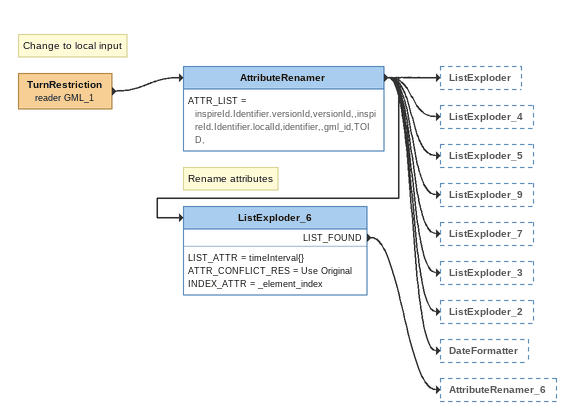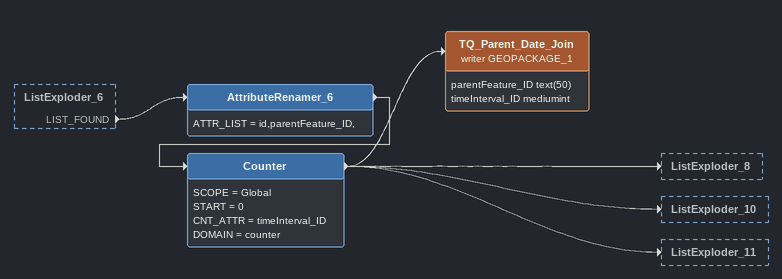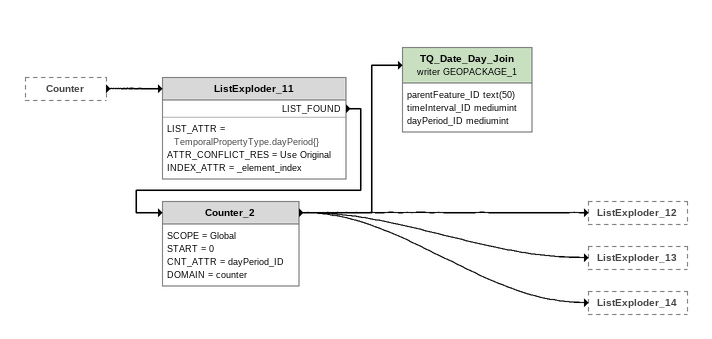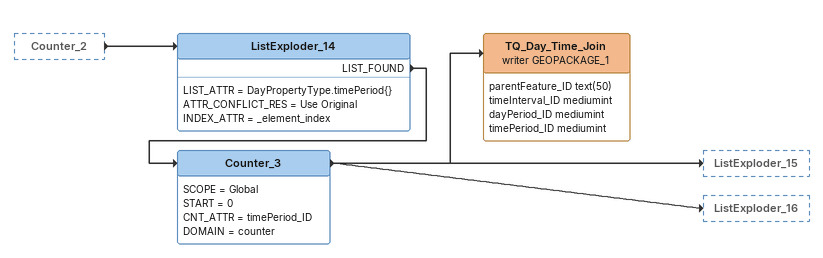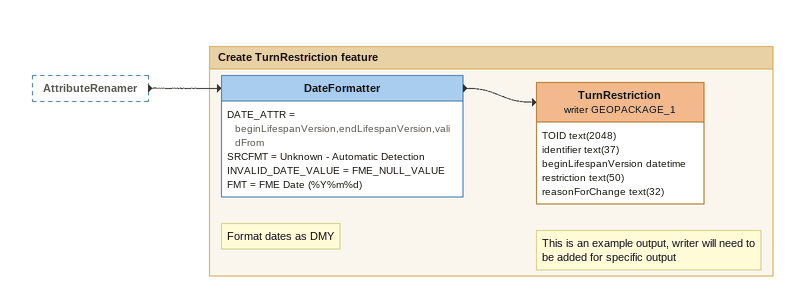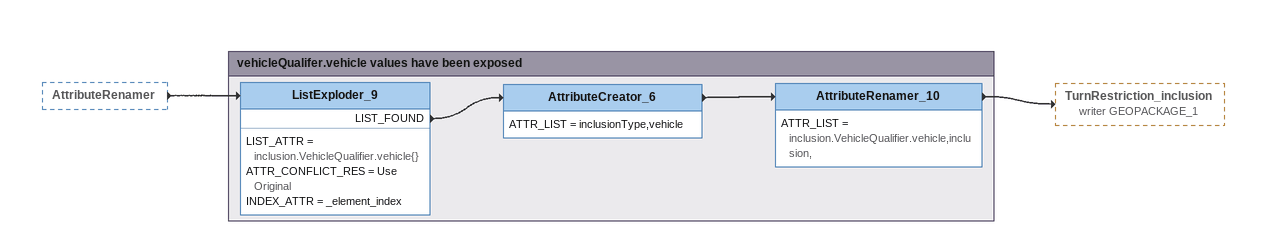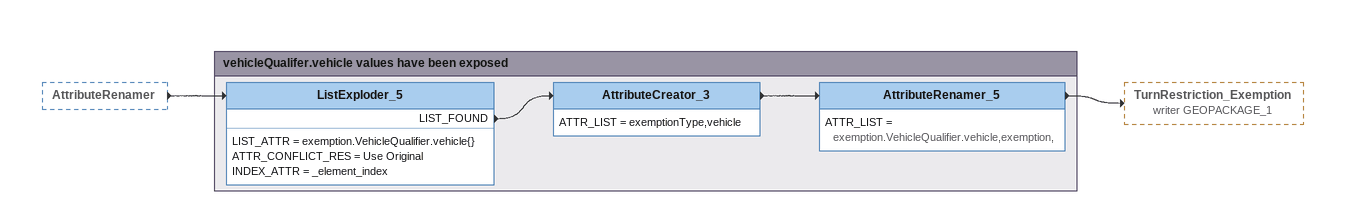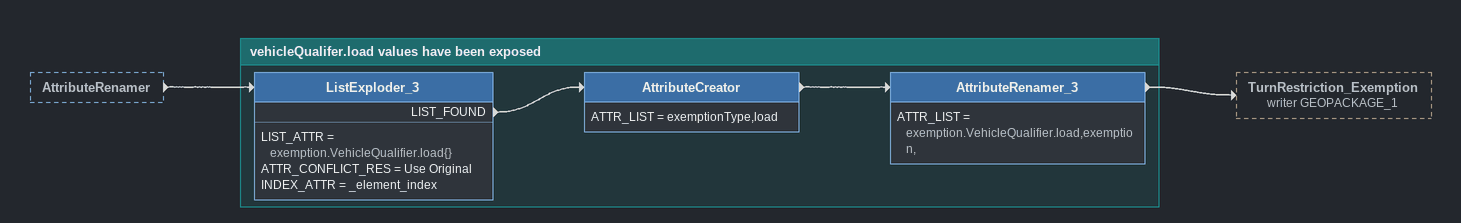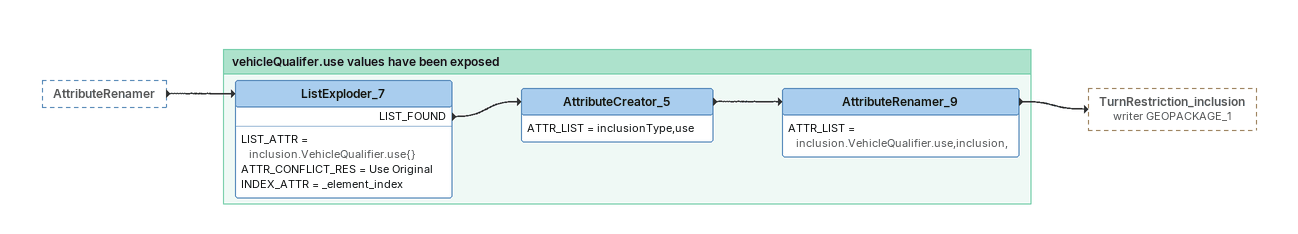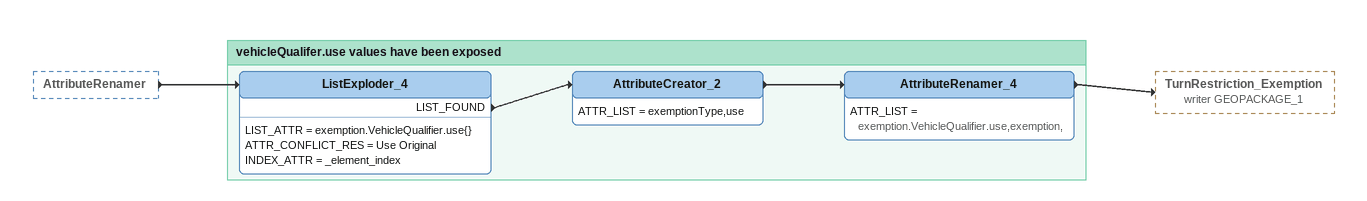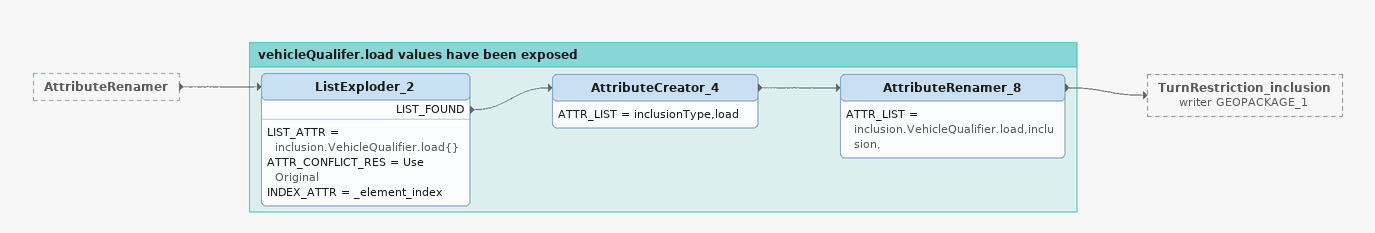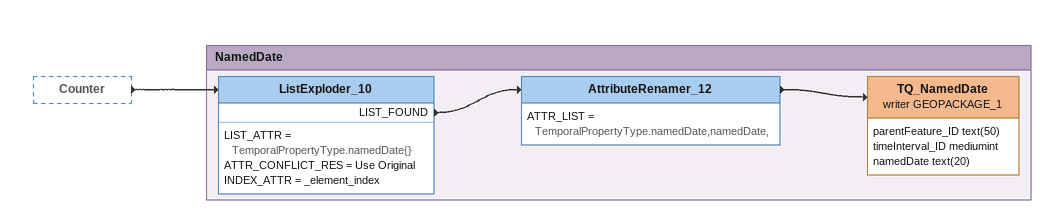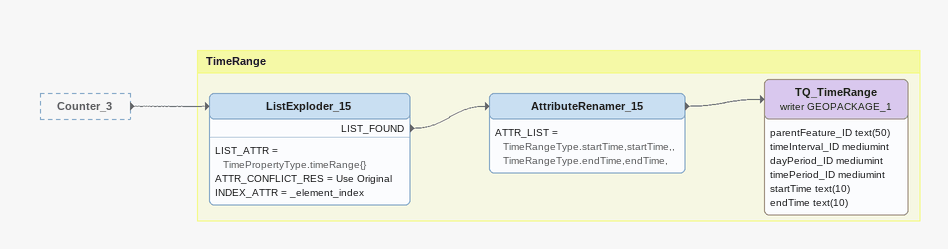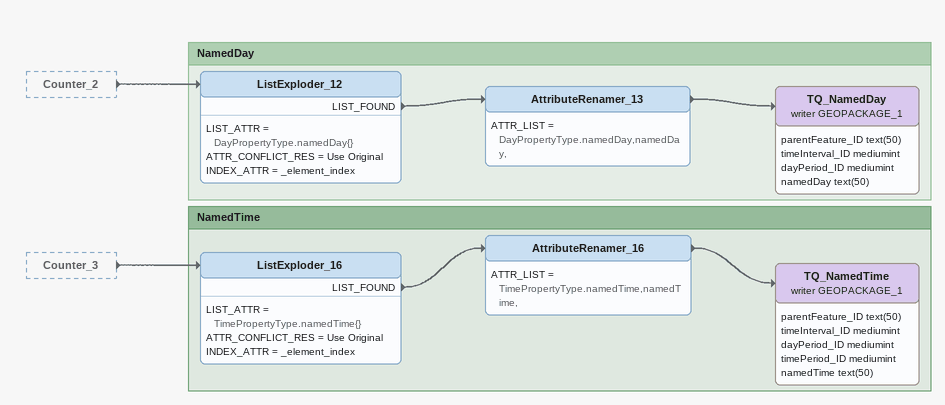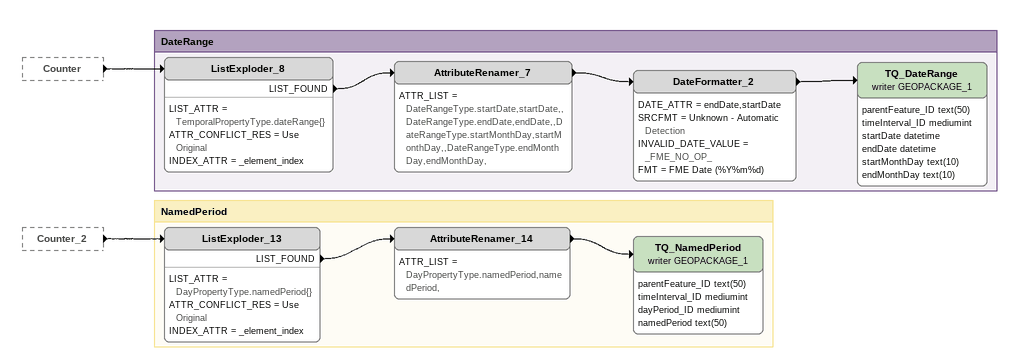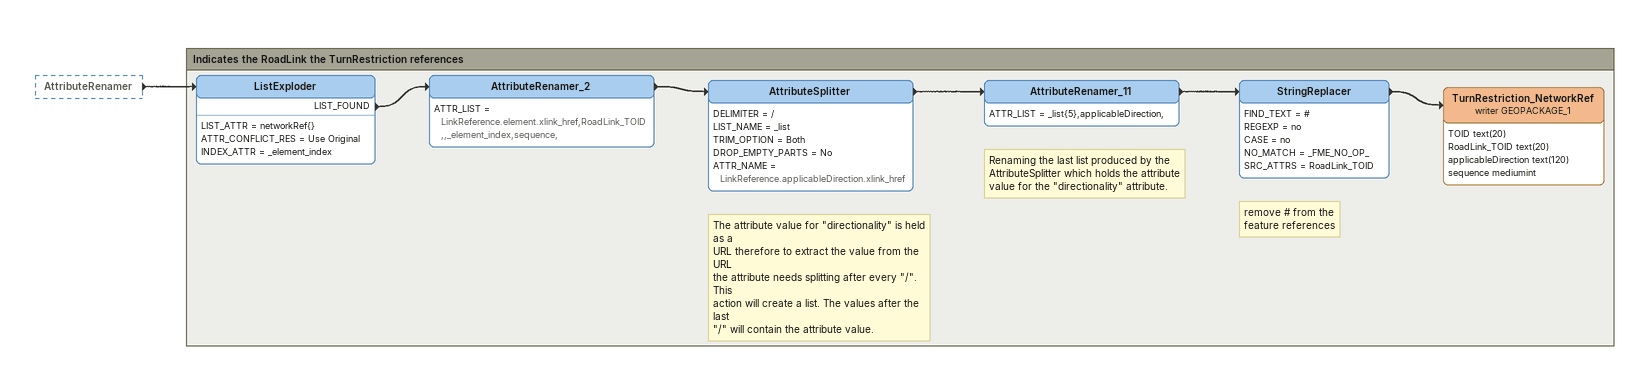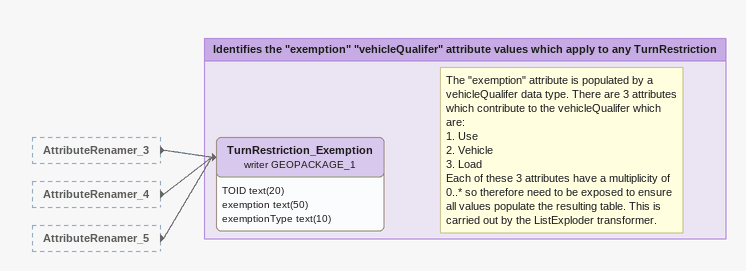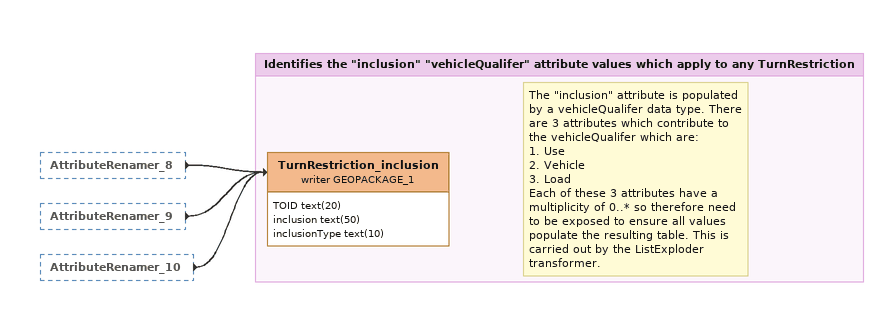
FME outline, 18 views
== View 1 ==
Note: Change to local input
TurnRestriction (reader GML_1)
    -> AttributeRenamer
Note: Rename attributes
AttributeRenamer
    ATTR_LIST = inspireId.Identifier.versionId,versionId,,inspireId.Identifier.localId,identifier,,gml_id,TOID,
    -> ListExploder
    -> ListExploder_4
    -> ListExploder_5
    -> ListExploder_9
    -> ListExploder_7
    -> ListExploder_3
    -> ListExploder_2
    -> DateFormatter
    -> ListExploder_6
ListExploder_6
    LIST_ATTR = timeInterval{}
    ATTR_CONFLICT_RES = Use Original
    INDEX_ATTR = _element_index
    LIST_FOUND -> AttributeRenamer_6

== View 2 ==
ListExploder_6 [outside]
    LIST_FOUND -> AttributeRenamer_6
AttributeRenamer_6
    ATTR_LIST = id,parentFeature_ID,
    -> Counter
Counter
    SCOPE = Global
    START = 0
    CNT_ATTR = timeInterval_ID
    DOMAIN = counter
    -> ListExploder_8
    -> TQ_Parent_Date_Join (writer GEOPACKAGE_1)
    -> ListExploder_10
    -> ListExploder_11
TQ_Parent_Date_Join (writer GEOPACKAGE_1)
    attributes: parentFeature_ID text(50), timeInterval_ID mediumint

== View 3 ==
Counter [outside]
    -> ListExploder_11
ListExploder_11
    LIST_ATTR = TemporalPropertyType.dayPeriod{}
    ATTR_CONFLICT_RES = Use Original
    INDEX_ATTR = _element_index
    LIST_FOUND -> Counter_2
Counter_2
    SCOPE = Global
    START = 0
    CNT_ATTR = dayPeriod_ID
    DOMAIN = counter
    -> ListExploder_12
    -> ListExploder_13
    -> ListExploder_14
    -> TQ_Date_Day_Join (writer GEOPACKAGE_1)
TQ_Date_Day_Join (writer GEOPACKAGE_1)
    attributes: parentFeature_ID text(50), timeInterval_ID mediumint, dayPeriod_ID mediumint

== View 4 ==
Counter_2 [outside]
    -> ListExploder_14
ListExploder_14
    LIST_ATTR = DayPropertyType.timePeriod{}
    ATTR_CONFLICT_RES = Use Original
    INDEX_ATTR = _element_index
    LIST_FOUND -> Counter_3
Counter_3
    SCOPE = Global
    START = 0
    CNT_ATTR = timePeriod_ID
    DOMAIN = counter
    -> ListExploder_15
    -> ListExploder_16
    -> TQ_Day_Time_Join (writer GEOPACKAGE_1)
TQ_Day_Time_Join (writer GEOPACKAGE_1)
    attributes: parentFeature_ID text(50), timeInterval_ID mediumint, dayPeriod_ID mediumint, timePeriod_ID mediumint

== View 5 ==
AttributeRenamer [outside]
    -> DateFormatter

Bookmark: Create TurnRestriction feature
Note: Format dates as DMY
DateFormatter
    DATE_ATTR = beginLifespanVersion,endLifespanVersion,validFrom
    SRCFMT = Unknown - Automatic Detection
    INVALID_DATE_VALUE = FME_NULL_VALUE
    FMT = FME Date (%Y%m%d)
    -> TurnRestriction (writer GEOPACKAGE_1)
Note: This is an example output, writer will need to be added for specific output
TurnRestriction (writer GEOPACKAGE_1)
    attributes: TOID text(2048), identifier text(37), beginLifespanVersion datetime, restriction text(50), reasonForChange text(32)

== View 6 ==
AttributeRenamer [outside]
    -> ListExploder_9

Bookmark: vehicleQualifer.vehicle values have been exposed
ListExploder_9
    LIST_ATTR = inclusion.VehicleQualifier.vehicle{}
    ATTR_CONFLICT_RES = Use Original
    INDEX_ATTR = _element_index
    LIST_FOUND -> AttributeCreator_6
AttributeCreator_6
    ATTR_LIST = inclusionType,vehicle
    -> AttributeRenamer_10
AttributeRenamer_10
    ATTR_LIST = inclusion.VehicleQualifier.vehicle,inclusion,
    -> TurnRestriction_inclusion (writer GEOPACKAGE_1)

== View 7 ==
AttributeRenamer [outside]
    -> ListExploder_5

Bookmark: vehicleQualifer.vehicle values have been exposed
ListExploder_5
    LIST_ATTR = exemption.VehicleQualifier.vehicle{}
    ATTR_CONFLICT_RES = Use Original
    INDEX_ATTR = _element_index
    LIST_FOUND -> AttributeCreator_3
AttributeCreator_3
    ATTR_LIST = exemptionType,vehicle
    -> AttributeRenamer_5
AttributeRenamer_5
    ATTR_LIST = exemption.VehicleQualifier.vehicle,exemption,
    -> TurnRestriction_Exemption (writer GEOPACKAGE_1)

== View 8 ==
AttributeRenamer [outside]
    -> ListExploder_3

Bookmark: vehicleQualifer.load values have been exposed
ListExploder_3
    LIST_ATTR = exemption.VehicleQualifier.load{}
    ATTR_CONFLICT_RES = Use Original
    INDEX_ATTR = _element_index
    LIST_FOUND -> AttributeCreator
AttributeCreator
    ATTR_LIST = exemptionType,load
    -> AttributeRenamer_3
AttributeRenamer_3
    ATTR_LIST = exemption.VehicleQualifier.load,exemption,
    -> TurnRestriction_Exemption (writer GEOPACKAGE_1)

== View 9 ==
AttributeRenamer [outside]
    -> ListExploder_7

Bookmark: vehicleQualifer.use values have been exposed
ListExploder_7
    LIST_ATTR = inclusion.VehicleQualifier.use{}
    ATTR_CONFLICT_RES = Use Original
    INDEX_ATTR = _element_index
    LIST_FOUND -> AttributeCreator_5
AttributeCreator_5
    ATTR_LIST = inclusionType,use
    -> AttributeRenamer_9
AttributeRenamer_9
    ATTR_LIST = inclusion.VehicleQualifier.use,inclusion,
    -> TurnRestriction_inclusion (writer GEOPACKAGE_1)

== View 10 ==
AttributeRenamer [outside]
    -> ListExploder_4

Bookmark: vehicleQualifer.use values have been exposed
ListExploder_4
    LIST_ATTR = exemption.VehicleQualifier.use{}
    ATTR_CONFLICT_RES = Use Original
    INDEX_ATTR = _element_index
    LIST_FOUND -> AttributeCreator_2
AttributeCreator_2
    ATTR_LIST = exemptionType,use
    -> AttributeRenamer_4
AttributeRenamer_4
    ATTR_LIST = exemption.VehicleQualifier.use,exemption,
    -> TurnRestriction_Exemption (writer GEOPACKAGE_1)

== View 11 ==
AttributeRenamer [outside]
    -> ListExploder_2

Bookmark: vehicleQualifer.load values have been exposed
ListExploder_2
    LIST_ATTR = inclusion.VehicleQualifier.load{}
    ATTR_CONFLICT_RES = Use Original
    INDEX_ATTR = _element_index
    LIST_FOUND -> AttributeCreator_4
AttributeCreator_4
    ATTR_LIST = inclusionType,load
    -> AttributeRenamer_8
AttributeRenamer_8
    ATTR_LIST = inclusion.VehicleQualifier.load,inclusion,
    -> TurnRestriction_inclusion (writer GEOPACKAGE_1)

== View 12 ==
Counter [outside]
    -> ListExploder_10

Bookmark: NamedDate
ListExploder_10
    LIST_ATTR = TemporalPropertyType.namedDate{}
    ATTR_CONFLICT_RES = Use Original
    INDEX_ATTR = _element_index
    LIST_FOUND -> AttributeRenamer_12
AttributeRenamer_12
    ATTR_LIST = TemporalPropertyType.namedDate,namedDate,
    -> TQ_NamedDate (writer GEOPACKAGE_1)
TQ_NamedDate (writer GEOPACKAGE_1)
    attributes: parentFeature_ID text(50), timeInterval_ID mediumint, namedDate text(20)

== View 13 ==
Counter_3 [outside]
    -> ListExploder_15

Bookmark: TimeRange
ListExploder_15
    LIST_ATTR = TimePropertyType.timeRange{}
    ATTR_CONFLICT_RES = Use Original
    INDEX_ATTR = _element_index
    LIST_FOUND -> AttributeRenamer_15
AttributeRenamer_15
    ATTR_LIST = TimeRangeType.startTime,startTime,,TimeRangeType.endTime,endTime,
    -> TQ_TimeRange (writer GEOPACKAGE_1)
TQ_TimeRange (writer GEOPACKAGE_1)
    attributes: parentFeature_ID text(50), timeInterval_ID mediumint, dayPeriod_ID mediumint, timePeriod_ID mediumint, startTime text(10), endTime text(10)

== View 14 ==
Counter_2 [outside]
    -> ListExploder_12
Counter_3 [outside]
    -> ListExploder_16

Bookmark: NamedDay
ListExploder_12
    LIST_ATTR = DayPropertyType.namedDay{}
    ATTR_CONFLICT_RES = Use Original
    INDEX_ATTR = _element_index
    LIST_FOUND -> AttributeRenamer_13
AttributeRenamer_13
    ATTR_LIST = DayPropertyType.namedDay,namedDay,
    -> TQ_NamedDay (writer GEOPACKAGE_1)
TQ_NamedDay (writer GEOPACKAGE_1)
    attributes: parentFeature_ID text(50), timeInterval_ID mediumint, dayPeriod_ID mediumint, namedDay text(50)

Bookmark: NamedTime
ListExploder_16
    LIST_ATTR = TimePropertyType.namedTime{}
    ATTR_CONFLICT_RES = Use Original
    INDEX_ATTR = _element_index
    LIST_FOUND -> AttributeRenamer_16
AttributeRenamer_16
    ATTR_LIST = TimePropertyType.namedTime,namedTime,
    -> TQ_NamedTime (writer GEOPACKAGE_1)
TQ_NamedTime (writer GEOPACKAGE_1)
    attributes: parentFeature_ID text(50), timeInterval_ID mediumint, dayPeriod_ID mediumint, timePeriod_ID mediumint, namedTime text(50)

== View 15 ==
Counter [outside]
    -> ListExploder_8
Counter_2 [outside]
    -> ListExploder_13

Bookmark: DateRange
ListExploder_8
    LIST_ATTR = TemporalPropertyType.dateRange{}
    ATTR_CONFLICT_RES = Use Original
    INDEX_ATTR = _element_index
    LIST_FOUND -> AttributeRenamer_7
AttributeRenamer_7
    ATTR_LIST = DateRangeType.startDate,startDate,,DateRangeType.endDate,endDate,,DateRangeType.startMonthDay,startMonthDay,,DateRangeType.endMonthDay,endMonthDay,
    -> DateFormatter_2
DateFormatter_2
    DATE_ATTR = endDate,startDate
    SRCFMT = Unknown - Automatic Detection
    INVALID_DATE_VALUE = _FME_NO_OP_
    FMT = FME Date (%Y%m%d)
    -> TQ_DateRange (writer GEOPACKAGE_1)
TQ_DateRange (writer GEOPACKAGE_1)
    attributes: parentFeature_ID text(50), timeInterval_ID mediumint, startDate datetime, endDate datetime, startMonthDay text(10), endMonthDay text(10)

Bookmark: NamedPeriod
ListExploder_13
    LIST_ATTR = DayPropertyType.namedPeriod{}
    ATTR_CONFLICT_RES = Use Original
    INDEX_ATTR = _element_index
    LIST_FOUND -> AttributeRenamer_14
AttributeRenamer_14
    ATTR_LIST = DayPropertyType.namedPeriod,namedPeriod,
    -> TQ_NamedPeriod (writer GEOPACKAGE_1)
TQ_NamedPeriod (writer GEOPACKAGE_1)
    attributes: parentFeature_ID text(50), timeInterval_ID mediumint, dayPeriod_ID mediumint, namedPeriod text(50)

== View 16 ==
AttributeRenamer [outside]
    -> ListExploder

Bookmark: Indicates the RoadLink the TurnRestriction references
ListExploder
    LIST_ATTR = networkRef{}
    ATTR_CONFLICT_RES = Use Original
    INDEX_ATTR = _element_index
    LIST_FOUND -> AttributeRenamer_2
AttributeRenamer_2
    ATTR_LIST = LinkReference.element.xlink_href,RoadLink_TOID,,_element_index,sequence,
    -> AttributeSplitter
Note: The attribute value for "directionality" is held as a / URL therefore to extract the value from the URL / the attribute needs splitting after every "/". This / action will create a list. The values after the last / "/" will contain the attribute value.
AttributeSplitter
    DELIMITER = /
    LIST_NAME = _list
    TRIM_OPTION = Both
    DROP_EMPTY_PARTS = No
    ATTR_NAME = LinkReference.applicableDirection.xlink_href
    -> AttributeRenamer_11
Note: Renaming the last list produced by the / AttributeSplitter which holds the attribute / value for the "directionality" attribute.
AttributeRenamer_11
    ATTR_LIST = _list{5},applicableDirection,
    -> StringReplacer
Note: remove # from the / feature references
StringReplacer
    FIND_TEXT = #
    REGEXP = no
    CASE = no
    NO_MATCH = _FME_NO_OP_
    SRC_ATTRS = RoadLink_TOID
    -> TurnRestriction_NetworkRef (writer GEOPACKAGE_1)
TurnRestriction_NetworkRef (writer GEOPACKAGE_1)
    attributes: TOID text(20), RoadLink_TOID text(20), applicableDirection text(120), sequence mediumint

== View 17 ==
AttributeRenamer_3 [outside]
    -> TurnRestriction_Exemption (writer GEOPACKAGE_1)
AttributeRenamer_4 [outside]
    -> TurnRestriction_Exemption (writer GEOPACKAGE_1)
AttributeRenamer_5 [outside]
    -> TurnRestriction_Exemption (writer GEOPACKAGE_1)

Bookmark: Identifies the "exemption" "vehicleQualifer" attribute values which apply to any TurnRestriction
Note: The "exemption" attribute is populated by a vehicleQualifer data type. There are 3 attributes which contribute to the vehicleQualifer which are: / 1. Use / 2. Vehicle / 3. Load / Each of these 3 attributes have a multiplicity of 0..* so therefore need to be exposed to ensure all values populate the resulting table. This is carried out by the ListExploder transformer.
TurnRestriction_Exemption (writer GEOPACKAGE_1)
    attributes: TOID text(20), exemption text(50), exemptionType text(10)

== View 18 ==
AttributeRenamer_8 [outside]
    -> TurnRestriction_inclusion (writer GEOPACKAGE_1)
AttributeRenamer_9 [outside]
    -> TurnRestriction_inclusion (writer GEOPACKAGE_1)
AttributeRenamer_10 [outside]
    -> TurnRestriction_inclusion (writer GEOPACKAGE_1)

Bookmark: Identifies the "inclusion" "vehicleQualifer" attribute values which apply to any TurnRestriction
Note: The "inclusion" attribute is populated by a vehicleQualifer data type. There are 3 attributes which contribute to the vehicleQualifer which are: / 1. Use / 2. Vehicle / 3. Load / Each of these 3 attributes have a multiplicity of 0..* so therefore need to be exposed to ensure all values populate the resulting table. This is carried out by the ListExploder transformer.
TurnRestriction_inclusion (writer GEOPACKAGE_1)
    attributes: TOID text(20), inclusion text(50), inclusionType text(10)
